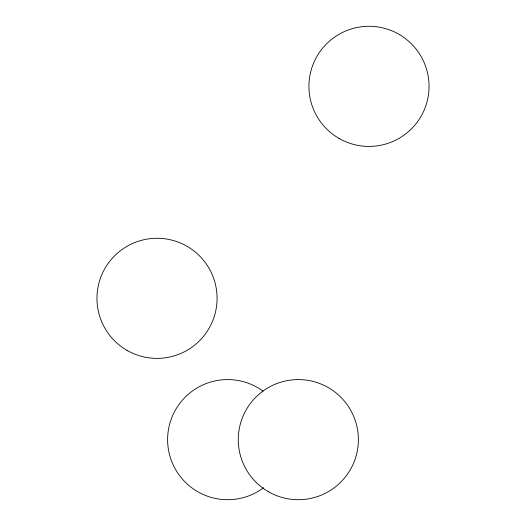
<?xml version="1.0" encoding="UTF-8"?>
<svg xmlns="http://www.w3.org/2000/svg" width="526" height="526" viewBox="0 0 526 526"><rect width="100%" height="100%" fill="white"/><g stroke="black" fill="none" stroke-linecap="round" stroke-linejoin="round"><path stroke-width="0.79" d="M263.664 487.72A60.056 60.056 0 0 1 183.39 480.218A60.056 60.056 0 0 1 182.91 399.596A60.056 60.056 0 0 1 263.092 391.14M338.954 138.371A60.056 60.056 0 0 0 429.045 86.356A60.056 60.056 0 0 0 338.954 34.348A60.056 60.056 0 0 0 338.954 138.371M268.299 491.652A60.056 60.056 0 0 0 358.384 439.644A60.056 60.056 0 0 0 268.299 387.629A60.056 60.056 0 0 0 268.299 491.652M126.983 350.342A60.056 60.056 0 0 0 217.074 298.327A60.056 60.056 0 0 0 126.983 246.319A60.056 60.056 0 0 0 126.983 350.342"/></g></svg>
